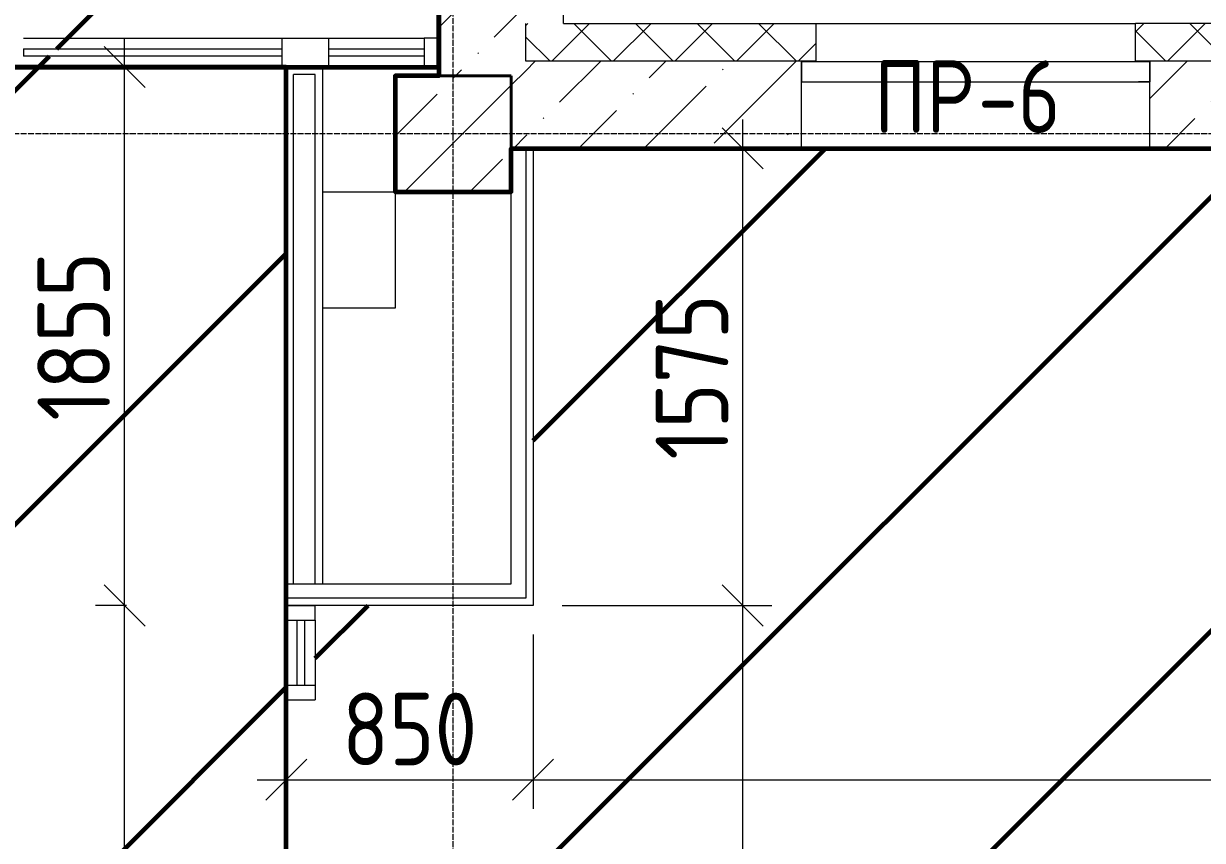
# Model space of a CAD drawing. Header units: millimetres. Extents: x -56773 to 323062, y -262288 to 76460.
# Drawn here: x -3396 to 665, y -41894 to -39080 of the extents above; entities that cross this region are included whole.
import ezdxf

# ---------------------------------------------------------------- set-up
doc = ezdxf.new("R2010")
doc.units = ezdxf.units.MM
doc.linetypes.add('ADSK_Линия сетки', pattern=[25, 20, -2.5, 0, -2.5])
for name, color, linetype, lineweight in [('1.1)Стяжка керамзит  2 этаж', 5, 'Continuous', 60), ('3.1 Штукатурка внешн стен', 5, 'Continuous', 60), ('_ Окна', 7, 'Continuous', 18), ('Витраж', 7, 'Continuous', 9), ('Марки', 7, 'Continuous', 20), ('Несущие колонны', 7, 'Continuous', 18), ('Окна', 7, 'Continuous', 9), ('Оси', 7, 'Continuous', 9), ('Панели витража', 7, 'Continuous', 9), ('Перекрытие', 7, 'Continuous', 18), ('Размеры', 7, 'Continuous', 9), ('Стены внутренние', 7, 'Continuous', 18), ('Стены наружные', 7, 'Continuous', 18), ('Стены несущие', 7, 'Continuous', 30), ('Стены отделка', 7, 'Continuous', 30), ('Стены штриховка', 7, 'Continuous', 9)]:
    doc.layers.add(name, color=color, linetype=linetype, lineweight=lineweight)
doc.styles.add('GOST Common_2', font='', dxfattribs={"width": 0.9, "height": 250})
doc.styles.add('GOST Common_3', font='', dxfattribs={"width": 0.9, "height": 200})
doc.styles.add('GOST Common_5', font='', dxfattribs={"width": 0.85, "height": 250})
doc.styles.get('GOST Common_2').set_extended_font_data('GOST Common')
doc.styles.get('GOST Common_3').set_extended_font_data('GOST Common')
doc.styles.get('GOST Common_5').set_extended_font_data('GOST Common')
doc.dimstyles.new('ADSK_Основной_2_0', dxfattribs={"dimscale": 304.8, "dimtxt": 201.142999, "dimasz": 0.463911, "dimexe": 0.328084, "dimexo": 0.328084, "dimgap": 0.164042, "dimtad": 1, "dimdec": 3, "dimrnd": 0.001, "dimdsep": 46, "dimtxsty": 'GOST Common_3', "dimblk1": 'OBLIQUE', "dimblk2": 'OBLIQUE', "dimsah": 1, "dimcen": 0.09, "dimdle": 0.328084, "dimazin": 2, "dimtfac": 1, "dimtdec": 4, "dimtix": 1, "dimtmove": 0, "dimatfit": 3, "dimfxl": 1, "dimtvp": 1, "dimtolj": 1, "dimtzin": 0, "dimlwd": 20, "dimlwe": 20, "dimarcsym": 2})
doc.dimstyles.new('ADSK_Основной_2_0_3', dxfattribs={"dimscale": 304.8, "dimtxt": 201.142999, "dimasz": 0.463911, "dimexe": 0.328084, "dimexo": 0.328084, "dimgap": 0.164042, "dimtad": 1, "dimdec": 3, "dimrnd": 0.001, "dimdsep": 46, "dimtxsty": 'GOST Common_2', "dimblk1": 'OBLIQUE', "dimblk2": 'OBLIQUE', "dimsah": 1, "dimcen": 0.09, "dimdle": 0.328084, "dimazin": 2, "dimtfac": 1, "dimtdec": 4, "dimtix": 1, "dimtmove": 0, "dimatfit": 3, "dimfxl": 1, "dimtvp": 1, "dimtolj": 1, "dimtzin": 0, "dimlwd": 20, "dimlwe": 20, "dimarcsym": 2})
pattern_1 = [(45, (1283.93, -48864.63), (84.1895, 308.696), [396.875, -79.375, 3.353, -76.022])]

# ---------------------------------------------------------------- blocks, each defined once
blk = doc.blocks.new('ADSK_КолоннаЖБ_Прямоугольная - 400x400 мм-1807143-Кладочный план 1-го этажа')
at = {"layer": 'Несущие колонны', "lineweight": 40}
for p, q in [((-200, 200), (200, 200)), ((-200, -200), (-200, 200)), ((200, 200), (200, -200)), ((200, -200), (-200, -200))]:
    blk.add_line(p, q, dxfattribs=at)
blk = doc.blocks.new('ОКНО L01 _СТ_RS - ОК-8_1200х2000h_противоударное-3556847-Кладочный план 1-го этажа')
at = {"layer": '_ Окна'}
for p, q in [((-638.1, 149), (561.9, 149)), ((-638.1, 149), (-638.1, 79)), ((-638.1, 149), (-633.1, 149)), ((561.9, 149), (556.9, 149)), ((561.9, 149), (561.9, 79)), ((-638.1, 79), (561.9, 79)), ((-638.1, 79), (-598.1, 79)), ((561.9, 79), (521.9, 79))]:
    blk.add_line(p, q, dxfattribs=at)
blk = doc.blocks.new('Системная панель - ADSK_стемалит_25-3522521-Кладочный план 1-го этажа')
at = {"layer": 'Панели витража', "lineweight": 18}
for p, q in [((-165, 12.5), (165, 12.5)), ((-165, -12.5), (-165, 12.5)), ((165, -12.5), (165, 12.5)), ((165, -12.5), (-165, -12.5))]:
    blk.add_line(p, q, dxfattribs=at)
blk = doc.blocks.new('Прямоугольный импост - 300х100 уширенный профиль-3525572-Кладочный план 1-го этажа')
at = {"layer": 'Витраж'}
for p, q in [((-3630, 9735), (-3300, 9735)), ((-3630, 9635), (-3300, 9635))]:
    blk.add_line(p, q, dxfattribs=at)
blk = doc.blocks.new('Системная панель - ADSK_Cтеклопакет_25 мм-3217350-Кладочный план 1-го этажа')
at = {"layer": 'Панели витража', "lineweight": 18}
for p, q in [((-112.5, 12.5), (112.5, 12.5)), ((-112.5, -12.5), (-112.5, 12.5)), ((112.5, -12.5), (112.5, 12.5)), ((112.5, -12.5), (-112.5, -12.5))]:
    blk.add_line(p, q, dxfattribs=at)
blk = doc.blocks.new('Прямоугольный импост - 50х100 мм-3217347-Кладочный план 1-го этажа')
at = {"layer": 'Витраж'}
for p, q in [((37450, -420), (37225, -420)), ((37450, -520), (37225, -520))]:
    blk.add_line(p, q, dxfattribs=at)
blk = doc.blocks.new('Прямоугольный импост - 50х100 мм-3213554-Кладочный план 1-го этажа')
at = {"layer": 'Витраж', "lineweight": 18}
for p, q in [((0, 50), (-50, 50)), ((-50, 50), (-50, -50)), ((0, 50), (0, -50)), ((-50, -50), (0, -50))]:
    blk.add_line(p, q, dxfattribs=at)
blk = doc.blocks.new('Прямоугольный импост - 50х100 мм-3213551-Кладочный план 1-го этажа')
at = {"layer": 'Витраж', "lineweight": 18}
for p, q in [((25, 50), (-25, 50)), ((-25, 50), (-25, -50)), ((25, 50), (25, -50)), ((-25, -50), (25, -50))]:
    blk.add_line(p, q, dxfattribs=at)
blk = doc.blocks.new('Системная панель - ADSK_Cтеклопакет_25 мм-3522523-Кладочный план 1-го этажа')
at = {"layer": 'Панели витража', "lineweight": 18}
for p, q in [((-445, 12.5), (445, 12.5)), ((-445, -12.5), (-445, 12.5)), ((445, -12.5), (445, 12.5)), ((445, -12.5), (-445, -12.5))]:
    blk.add_line(p, q, dxfattribs=at)
blk = doc.blocks.new('Прямоугольный импост - 300х100 уширенный профиль-3525573-Кладочный план 1-го этажа')
at = {"layer": 'Витраж'}
for p, q in [((-4680, 9735), (-3790, 9735)), ((-4680, 9635), (-3790, 9635))]:
    blk.add_line(p, q, dxfattribs=at)
blk = doc.blocks.new('Прямоугольный импост - 160х100 уширенный профиль-3525574-Кладочный план 1-го этажа')
at = {"layer": 'Витраж', "lineweight": 18}
for p, q in [((80, 50), (-80, 50)), ((-80, 50), (-80, -50)), ((80, 50), (80, -50)), ((-80, -50), (80, -50))]:
    blk.add_line(p, q, dxfattribs=at)
blk = doc.blocks.new('Прямоугольный импост - 50х100 мм-3521226-Кладочный план 1-го этажа')
at = {"layer": 'Витраж', "lineweight": 18}
for p, q in [((0, 50), (-50, 50)), ((-50, 50), (-50, -50)), ((0, 50), (0, -50)), ((-50, -50), (0, -50))]:
    blk.add_line(p, q, dxfattribs=at)
blk = doc.blocks.new('_Oblique')
at = {"color": 0, "linetype": 'ByBlock', "lineweight": -2}
blk.add_line((-0.5, -0.5), (0.5, 0.5), dxfattribs=at)
blk = doc.blocks.new('*D4178')
at = {"layer": 'Defpoints', "color": 0, "transparency": 16777216}
for p in [(-716.1, -38732.1), (-716.1, -38930), (-1666.1, -39079.7)]:
    blk.add_point(p, dxfattribs=at)
at = {"layer": 'Размеры', "color": 0, "lineweight": 20, "transparency": 16777216}
for p, q in [((-1666.1, -38979.7), (-1666.1, -38632.1)), ((-716.1, -38830), (-716.1, -38632.1)), ((-1766.1, -38732.1), (-616.1, -38732.1))]:
    blk.add_line(p, q, dxfattribs=at)
at = {"layer": 'Размеры', "color": 0, "lineweight": 20, "transparency": 16777216, "xscale": 141.4, "yscale": 141.4, "zscale": 141.4, "rotation": 180}
blk.add_blockref('_Oblique', (-1666.1, -38732.1), dxfattribs=at)
at = {"layer": 'Размеры', "color": 0, "lineweight": 20, "transparency": 16777216, "xscale": 141.4, "yscale": 141.4, "zscale": 141.4}
blk.add_blockref('_Oblique', (-716.1, -38732.1), dxfattribs=at)
at = {"layer": 'Размеры', "color": 0, "lineweight": 9, "transparency": 16777216, "insert": (-1191.1, -38582.1), "char_height": 200, "width": 454.106, "attachment_point": 5, "style": 'GOST Common_3'}
blk.add_mtext('\\A1;950', dxfattribs=at)
blk = doc.blocks.new('*D3784')
at = {"layer": 'Defpoints', "color": 0, "transparency": 16777216}
for p in [(-1641.1, -41084.7), (-918.7, -41084.7), (-1018.7, -45184.7)]:
    blk.add_point(p, dxfattribs=at)
at = {"layer": 'Размеры', "color": 0, "lineweight": 20, "transparency": 16777216}
for p, q in [((-918.7, -45284.7), (-918.7, -40984.7)), ((-1541.1, -41084.7), (-818.7, -41084.7)), ((-918.7, -45184.7), (-818.7, -45184.7))]:
    blk.add_line(p, q, dxfattribs=at)
at = {"layer": 'Размеры', "color": 0, "lineweight": 20, "transparency": 16777216, "xscale": 141.4, "yscale": 141.4, "zscale": 141.4}
for p, rotation in [((-918.7, -41084.7), 90), ((-918.7, -45184.7), 270)]:
    blk.add_blockref('_Oblique', p, dxfattribs=dict(at, rotation=rotation))
at = {"layer": 'Размеры', "color": 0, "lineweight": 9, "transparency": 16777216, "insert": (-1093.7, -43134.7), "char_height": 250, "width": 580.928, "attachment_point": 5, "rotation": 90, "style": 'GOST Common_2'}
blk.add_mtext('\\A1;4100', dxfattribs=at)
blk = doc.blocks.new('*D3785')
at = {"layer": 'Defpoints', "color": 0, "transparency": 16777216}
for p in [(-1018.7, -39509.7), (-918.7, -39509.7), (-1641.1, -41084.7)]:
    blk.add_point(p, dxfattribs=at)
at = {"layer": 'Размеры', "color": 0, "lineweight": 20, "transparency": 16777216}
for p, q in [((-918.7, -41184.7), (-918.7, -39409.7)), ((-918.7, -39509.7), (-818.7, -39509.7)), ((-1541.1, -41084.7), (-818.7, -41084.7))]:
    blk.add_line(p, q, dxfattribs=at)
at = {"layer": 'Размеры', "color": 0, "lineweight": 20, "transparency": 16777216, "xscale": 141.4, "yscale": 141.4, "zscale": 141.4}
for p, rotation in [((-918.7, -39509.7), 90), ((-918.7, -41084.7), 270)]:
    blk.add_blockref('_Oblique', p, dxfattribs=dict(at, rotation=rotation))
at = {"layer": 'Размеры', "color": 0, "lineweight": 9, "transparency": 16777216, "insert": (-1093.7, -40297.2), "char_height": 250, "width": 560.473, "attachment_point": 5, "rotation": 90, "style": 'GOST Common_2'}
blk.add_mtext('\\A1;1575', dxfattribs=at)
blk = doc.blocks.new('*D3786')
at = {"layer": 'Defpoints', "color": 0, "transparency": 16777216}
for p in [(-2491.1, -41009.7), (-1641.1, -41084.7), (-1641.1, -41685.2)]:
    blk.add_point(p, dxfattribs=at)
at = {"layer": 'Размеры', "color": 0, "lineweight": 20, "transparency": 16777216}
for p, q in [((-2491.1, -41109.7), (-2491.1, -41785.2)), ((-1641.1, -41184.7), (-1641.1, -41785.2)), ((-2591.1, -41685.2), (-1541.1, -41685.2))]:
    blk.add_line(p, q, dxfattribs=at)
at = {"layer": 'Размеры', "color": 0, "lineweight": 20, "transparency": 16777216, "xscale": 141.4, "yscale": 141.4, "zscale": 141.4, "rotation": 180}
blk.add_blockref('_Oblique', (-2491.1, -41685.2), dxfattribs=at)
at = {"layer": 'Размеры', "color": 0, "lineweight": 20, "transparency": 16777216, "xscale": 141.4, "yscale": 141.4, "zscale": 141.4}
blk.add_blockref('_Oblique', (-1641.1, -41685.2), dxfattribs=at)
at = {"layer": 'Размеры', "color": 0, "lineweight": 9, "transparency": 16777216, "insert": (-2066.1, -41510.2), "char_height": 250, "width": 454.106, "attachment_point": 5, "style": 'GOST Common_2'}
blk.add_mtext('\\A1;850', dxfattribs=at)
blk = doc.blocks.new('*D3787')
at = {"layer": 'Defpoints', "color": 0, "transparency": 16777216}
for p in [(-1641.1, -41084.7), (3658.9, -41585.2), (3658.9, -41685.2)]:
    blk.add_point(p, dxfattribs=at)
at = {"layer": 'Размеры', "color": 0, "lineweight": 20, "transparency": 16777216}
for p, q in [((-1641.1, -41184.7), (-1641.1, -41785.2)), ((-1741.1, -41685.2), (3758.9, -41685.2)), ((3658.9, -41685.2), (3658.9, -41785.2))]:
    blk.add_line(p, q, dxfattribs=at)
at = {"layer": 'Размеры', "color": 0, "lineweight": 20, "transparency": 16777216, "xscale": 141.4, "yscale": 141.4, "zscale": 141.4, "rotation": 180}
blk.add_blockref('_Oblique', (-1641.1, -41685.2), dxfattribs=at)
at = {"layer": 'Размеры', "color": 0, "lineweight": 20, "transparency": 16777216, "xscale": 141.4, "yscale": 141.4, "zscale": 141.4}
blk.add_blockref('_Oblique', (3658.9, -41685.2), dxfattribs=at)
at = {"layer": 'Размеры', "color": 0, "lineweight": 9, "transparency": 16777216, "insert": (1008.9, -41510.2), "char_height": 250, "width": 605.475, "attachment_point": 5, "style": 'GOST Common_2'}
blk.add_mtext('\\A1;5300', dxfattribs=at)
blk = doc.blocks.new('*D3790')
at = {"layer": 'Defpoints', "color": 0, "transparency": 16777216}
for p in [(-3048.3, -41084.7), (-2941.1, -41084.7), (-2491.1, -45184.7)]:
    blk.add_point(p, dxfattribs=at)
at = {"layer": 'Размеры', "color": 0, "lineweight": 20, "transparency": 16777216}
for p, q in [((-3048.3, -45284.7), (-3048.3, -40984.7)), ((-3041.1, -41084.7), (-3148.3, -41084.7)), ((-2591.1, -45184.7), (-3148.3, -45184.7))]:
    blk.add_line(p, q, dxfattribs=at)
at = {"layer": 'Размеры', "color": 0, "lineweight": 20, "transparency": 16777216, "xscale": 141.4, "yscale": 141.4, "zscale": 141.4}
for p, rotation in [((-3048.3, -41084.7), 90), ((-3048.3, -45184.7), 270)]:
    blk.add_blockref('_Oblique', p, dxfattribs=dict(at, rotation=rotation))
at = {"layer": 'Размеры', "color": 0, "lineweight": 9, "transparency": 16777216, "insert": (-3223.3, -43134.7), "char_height": 250, "width": 580.928, "attachment_point": 5, "rotation": 90, "style": 'GOST Common_2'}
blk.add_mtext('\\A1;4100', dxfattribs=at)
blk = doc.blocks.new('*D3791')
at = {"layer": 'Defpoints', "color": 0, "transparency": 16777216}
for p in [(-3148.3, -39229.7), (-3048.3, -39229.7), (-2941.1, -41084.7)]:
    blk.add_point(p, dxfattribs=at)
at = {"layer": 'Размеры', "color": 0, "lineweight": 20, "transparency": 16777216}
for p, q in [((-3048.3, -41184.7), (-3048.3, -39129.7)), ((-3048.3, -39229.7), (-2948.3, -39229.7)), ((-3041.1, -41084.7), (-3148.3, -41084.7))]:
    blk.add_line(p, q, dxfattribs=at)
at = {"layer": 'Размеры', "color": 0, "lineweight": 20, "transparency": 16777216, "xscale": 141.4, "yscale": 141.4, "zscale": 141.4}
for p, rotation in [((-3048.3, -39229.7), 90), ((-3048.3, -41084.7), 270)]:
    blk.add_blockref('_Oblique', p, dxfattribs=dict(at, rotation=rotation))
at = {"layer": 'Размеры', "color": 0, "lineweight": 9, "transparency": 16777216, "insert": (-3223.3, -40157.2), "char_height": 250, "width": 560.473, "attachment_point": 5, "rotation": 90, "style": 'GOST Common_2'}
blk.add_mtext('\\A1;1855', dxfattribs=at)

msp = doc.modelspace()

# ---------------------------------------------------------------- hatches: boundary and pattern name
at = {"layer": '1.1)Стяжка керамзит  2 этаж', "transparency": 33554687}
h = msp.add_hatch(dxfattribs=at)
h.set_pattern_fill('ANSI31', color=5, scale=333)
h.paths.add_polyline_path([(3658.9343, -39509.6624), (3283.9343, -39509.6624), (1683.9343, -39509.6624), (483.9343, -39509.6624), (-716.0657, -39509.6624), (-1641.0657, -39509.6624), (-1641.0657, -41084.6624), (-2391.0657, -41084.6624), (-2391.0657, -41134.6624), (-2391.0657, -41359.6624), (-2391.0657, -41409.6624), (-2491.0657, -41409.6624), (-2491.0657, -42609.6624), (-2391.0657, -42609.6624), (-2391.0657, -42659.6624), (-2391.0657, -45134.6624), (-2391.0657, -45184.6624), (-2366.0657, -45184.6624), (3658.9343, -45184.6624)])
h.paths.add_polyline_path([(-5466.0657, -50134.6624), (-11741.0657, -50134.6624), (-11741.0657, -55809.6624), (-8116.0657, -55809.6624), (-8116.0657, -55659.6624), (-7716.0657, -55659.6624), (-7716.0657, -55809.6624), (-5466.0657, -55809.6624)])
h.paths.add_polyline_path([(-11741.0657, -53484.6624), (-11866.0657, -53484.6624), (-11866.0657, -53359.6624), (-12591.0657, -53359.6624), (-12591.0657, -52809.6624), (-18266.0657, -52809.6624), (-18266.0657, -55659.6624), (-18116.0657, -55659.6624), (-18116.0657, -55809.6624), (-17516.0657, -55809.6624), (-15916.0657, -55809.6624), (-14716.0657, -55809.6624), (-13116.0657, -55809.6624), (-12591.0657, -55809.6624), (-12591.0657, -54809.6624), (-11866.0657, -54809.6624), (-11866.0657, -54684.6624), (-11741.0657, -54684.6624)])
h.paths.add_polyline_path([(-11741.0657, -50959.6624), (-11866.0657, -50959.6624), (-11866.0657, -50834.6624), (-12591.0657, -50834.6624), (-12591.0657, -49684.6624), (-18116.0657, -49684.6624), (-18116.0657, -50059.6624), (-18266.0657, -50059.6624), (-18266.0657, -50659.6624), (-18266.0657, -52259.6624), (-18266.0657, -52684.6624), (-12591.0657, -52684.6624), (-12591.0657, -52284.6624), (-11866.0657, -52284.6624), (-11866.0657, -52159.6624), (-11741.0657, -52159.6624)])
h.paths.add_polyline_path([(-12591.0657, -48084.6624), (-11866.0657, -48084.6624), (-11866.0657, -47959.6624), (-11741.0657, -47959.6624), (-11741.0657, -46759.6624), (-11866.0657, -46759.6624), (-11866.0657, -46634.6624), (-12591.0657, -46634.6624), (-12591.0657, -45359.6624), (-18116.0657, -45359.6624), (-18116.0657, -45659.6624), (-18266.0657, -45659.6624), (-18266.0657, -46859.6624), (-18266.0657, -48459.6624), (-18266.0657, -49559.6624), (-12591.0657, -49559.6624)])
h.paths.add_polyline_path([(-8241.0657, -49284.6624), (-11741.0657, -49284.6624), (-11741.0657, -50134.6624), (-8241.0657, -50134.6624)])
h.paths.add_polyline_path([(-2491.0657, -39229.6624), (-2506.0657, -39229.6624), (-3396.0657, -39229.6624), (-3446.0657, -39229.6624), (-4366.0657, -39229.6624), (-4416.0657, -39229.6624), (-4466.0657, -39229.6624), (-7641.0657, -39229.6624), (-7641.0657, -40134.6624), (-8191.0657, -40134.6624), (-8191.0657, -39229.6624), (-11616.0657, -39229.6624), (-11616.0657, -42834.6624), (-11741.0657, -42834.6624), (-11741.0657, -49284.6624), (-8241.0657, -49284.6624), (-2491.0657, -49284.6624)])
h.paths.add_polyline_path([(-8191.0657, -45984.6624), (-8191.0657, -44784.6624), (-7391.0657, -44784.6624), (-7391.0657, -45984.6624)], flags=16)
h.paths.add_polyline_path([(-8166.0657, -45959.6624), (-8166.0657, -44809.6624), (-7416.0657, -44809.6624), (-7416.0657, -45959.6624)], flags=0)
h.paths.add_polyline_path([(-8116.0657, -45909.6624), (-8116.0657, -44859.6624), (-7466.0657, -44859.6624), (-7466.0657, -45909.6624)], flags=0)
h.paths.add_polyline_path([(-8116.0657, -45659.6624), (-8116.0657, -45259.6624), (-7716.0657, -45259.6624), (-7716.0657, -45659.6624)], flags=0)
h.paths.add_polyline_path([(-11741.0657, -42834.6624), (-11866.0657, -42834.6624), (-11866.0657, -42709.6624), (-11741.0657, -42709.6624), (-11741.0657, -40234.6624), (-13941.0657, -40234.6624), (-13941.0657, -42709.6624), (-13066.0657, -42709.6624), (-13066.0657, -42834.6624), (-14271.0657, -42834.6624), (-14271.0657, -42709.6624), (-14241.0657, -42709.6624), (-14241.0657, -40509.6624), (-14391.0657, -40509.6624), (-14391.0657, -40384.6624), (-14241.0657, -40384.6624), (-14241.0657, -38334.6624), (-15516.0657, -38334.6624), (-15516.0657, -40384.6624), (-15291.0657, -40384.6624), (-15291.0657, -40509.6624), (-15516.0657, -40509.6624), (-15516.0657, -41509.6624), (-15691.0657, -41509.6624), (-15691.0657, -42709.6624), (-15171.0657, -42709.6624), (-15171.0657, -42834.6624), (-17141.0657, -42834.6624), (-17141.0657, -42709.6624), (-15816.0657, -42709.6624), (-15816.0657, -39784.6624), (-16016.0657, -39784.6624), (-16016.0657, -39734.6624), (-15816.0657, -39734.6624), (-15816.0657, -38134.6624), (-16916.0657, -38134.6624), (-16916.0657, -39734.6624), (-16756.0657, -39734.6624), (-16756.0657, -39784.6624), (-17166.0657, -39784.6624), (-17166.0657, -39734.6624), (-16966.0657, -39734.6624), (-16966.0657, -38134.6624), (-18041.0657, -38134.6624), (-18041.0657, -39734.6624), (-17906.0657, -39734.6624), (-17906.0657, -39784.6624), (-18266.0657, -39784.6624), (-18266.0657, -40259.6624), (-18266.0657, -41859.6624), (-18266.0657, -42709.6624), (-18041.0657, -42709.6624), (-18041.0657, -42834.6624), (-18266.0657, -42834.6624), (-18266.0657, -43059.6624), (-18266.0657, -44659.6624), (-18266.0657, -45234.6624), (-11741.0657, -45234.6624)])
h.paths.add_polyline_path([(-11616.0657, -38084.6624), (-11741.0657, -38084.6624), (-11741.0657, -37859.6624), (-14116.0657, -37859.6624), (-14116.0657, -39834.6624), (-12541.0657, -39834.6624), (-12541.0657, -39234.6624), (-11741.0657, -39234.6624), (-11741.0657, -39229.6624), (-11741.0657, -38984.6624), (-11616.0657, -38984.6624)])
h.paths.add_polyline_path([(-1966.0657, -34259.6624), (-2116.0657, -34259.6624), (-2116.0657, -33859.6624), (-1966.0657, -33859.6624), (-1966.0657, -30509.6624), (-2366.0657, -30509.6624), (-2366.0657, -30384.6624), (-2116.0657, -30384.6624), (-2116.0657, -30059.6624), (-1966.0657, -30059.6624), (-1966.0657, -26369.6624), (-4216.0657, -26369.6624), (-4216.0657, -25109.6624), (-7141.0657, -25109.6624), (-7141.0657, -25334.6624), (-7641.0657, -25334.6624), (-7641.0657, -30384.6624), (-3541.0657, -30384.6624), (-3541.0657, -30059.6624), (-3416.0657, -30059.6624), (-3416.0657, -30384.6624), (-3266.0657, -30384.6624), (-3266.0657, -30509.6624), (-3541.0657, -30509.6624), (-7641.0657, -30509.6624), (-7641.0657, -30934.6624), (-8491.0657, -30934.6624), (-8491.0657, -30909.6624), (-8491.0657, -25109.6624), (-11616.0657, -25109.6624), (-11616.0657, -37734.6624), (-9815.0657, -37734.6624), (-9815.0657, -37859.6624), (-11616.0657, -37859.6624), (-11616.0657, -39229.6624), (-8191.0657, -39229.6624), (-8191.0657, -38784.6624), (-7641.0657, -38784.6624), (-7641.0657, -39229.6624), (-4466.0657, -39229.6624), (-4416.0657, -39229.6624), (-4366.0657, -39229.6624), (-3446.0657, -39229.6624), (-3396.0657, -39229.6624), (-2506.0657, -39229.6624), (-2491.0657, -39229.6624), (-1966.0657, -39229.6624)])
h.paths.add_polyline_path([(-8391.0657, -35434.6624), (-8391.0657, -33384.6624), (-7641.0657, -33384.6624), (-7641.0657, -35434.6624)], flags=16)
h.paths.add_polyline_path([(-8366.0657, -35409.6624), (-8366.0657, -33409.6624), (-7666.0657, -33409.6624), (-7666.0657, -35409.6624)], flags=0)
h.paths.add_polyline_path([(-8316.0657, -35359.6624), (-8316.0657, -33459.6624), (-7716.0657, -33459.6624), (-7716.0657, -35359.6624)], flags=0)
h.paths.add_polyline_path([(-8116.0657, -34259.6624), (-8116.0657, -33859.6624), (-7716.0657, -33859.6624), (-7716.0657, -34259.6624)], flags=0)
h.paths.add_polyline_path([(-4526.6157, -36609.6624), (-4526.6157, -35959.6624), (-4512.6157, -35959.6624), (-4512.6157, -36609.6624)], flags=16)
h.paths.add_polyline_path([(-4466.0657, -36334.6624), (-4466.0657, -36284.6624), (-4366.0657, -36284.6624), (-4366.0657, -36334.6624), (-4366.0657, -37054.6624), (-4366.0657, -37104.6624), (-4466.0657, -37104.6624), (-4466.0657, -37054.6624)], flags=16)
h.paths.add_polyline_path([(-4428.5657, -37054.6624), (-4428.5657, -36334.6624), (-4403.5657, -36334.6624), (-4403.5657, -37054.6624)], flags=0)
h.paths.add_polyline_path([(-4526.6157, -35359.6624), (-4526.6157, -34709.6624), (-4512.6157, -34709.6624), (-4512.6157, -35359.6624)], flags=16)
h.paths.add_polyline_path([(-4466.0657, -38554.6624), (-4366.0657, -38554.6624), (-4366.0657, -38604.6624), (-4366.0657, -39129.6624), (-4416.0657, -39129.6624), (-4466.0657, -39129.6624), (-4466.0657, -38604.6624)], flags=16)
h.paths.add_polyline_path([(-4403.5657, -38604.6624), (-4403.5657, -39129.6624), (-4428.5657, -39129.6624), (-4428.5657, -38604.6624)], flags=0)
h.paths.add_polyline_path([(-4466.0657, -35034.6624), (-4466.0657, -34984.6624), (-4466.0657, -34134.6624), (-4466.0657, -34084.6624), (-4466.0657, -33134.6624), (-4466.0657, -33084.6624), (-4466.0657, -32159.6624), (-4466.0657, -32059.6624), (-4366.0657, -32059.6624), (-3216.0657, -32059.6624), (-3166.0657, -32059.6624), (-2016.0657, -32059.6624), (-1966.0657, -32059.6624), (-1966.0657, -32159.6624), (-2016.0657, -32159.6624), (-3166.0657, -32159.6624), (-3216.0657, -32159.6624), (-4366.0657, -32159.6624), (-4366.0657, -33084.6624), (-4366.0657, -33134.6624), (-4366.0657, -34084.6624), (-4366.0657, -34134.6624), (-4366.0657, -34984.6624), (-4366.0657, -35034.6624)], flags=16)
h.paths.add_polyline_path([(-4428.5657, -34984.6624), (-4428.5657, -34134.6624), (-4403.5657, -34134.6624), (-4403.5657, -34984.6624)], flags=0)
h.paths.add_polyline_path([(-4366.0657, -39167.1624), (-3446.0657, -39167.1624), (-3446.0657, -39192.1624), (-4366.0657, -39192.1624)], flags=16)
h.paths.add_polyline_path([(-4428.5657, -34084.6624), (-4428.5657, -33134.6624), (-4403.5657, -33134.6624), (-4403.5657, -34084.6624)], flags=0)
h.paths.add_polyline_path([(-4428.5657, -33084.6624), (-4428.5657, -32159.6624), (-4416.0657, -32059.6624), (-4366.0657, -32059.6624), (-4366.0657, -32097.1624), (-3216.0657, -32097.1624), (-3216.0657, -32122.1624), (-4366.0657, -32122.1624), (-4366.0657, -32159.6624), (-4403.5657, -32159.6624), (-4403.5657, -33084.6624)], flags=0)
h.paths.add_polyline_path([(-3396.0657, -39167.1624), (-2506.0657, -39167.1624), (-2506.0657, -39192.1624), (-3396.0657, -39192.1624)], flags=16)
h.paths.add_polyline_path([(-2346.0657, -39167.1624), (-2016.0657, -39167.1624), (-2016.0657, -39192.1624), (-2346.0657, -39192.1624)], flags=16)
h.paths.add_polyline_path([(-3166.0657, -32097.1624), (-2016.0657, -32097.1624), (-2016.0657, -32122.1624), (-3166.0657, -32122.1624)], flags=0)
h.paths.add_polyline_path([(-11616.0657, -30934.6624), (-12591.0657, -30934.6624), (-12591.0657, -30284.6624), (-15416.0657, -30284.6624), (-15416.0657, -30909.6624), (-15416.0657, -31909.6624), (-15416.0657, -32709.6624), (-15416.0657, -33709.7905), (-15416.0657, -34059.6624), (-13466.0657, -34059.6624), (-13466.0657, -34259.6624), (-11916.0657, -34259.6624), (-11916.0657, -34059.6624), (-11616.0657, -34059.6624)])
h.paths.add_polyline_path([(-11616.0657, -25109.6624), (-12116.0657, -25109.6624), (-12116.0657, -25259.6624), (-12516.0657, -25259.6624), (-12516.0657, -25109.6624), (-13116.0657, -25109.6624), (-14716.0657, -25109.6624), (-14791.0657, -25109.6624), (-14791.0657, -27634.6624), (-14916.0657, -27634.6624), (-14916.0657, -25109.6624), (-15916.0657, -25109.6624), (-17516.0657, -25109.6624), (-18116.0657, -25109.6624), (-18116.0657, -25259.6624), (-18266.0657, -25259.6624), (-18266.0657, -30159.6624), (-18266.0657, -30259.6624), (-15616.0657, -30259.6624), (-15416.0657, -30259.6624), (-15416.0657, -30159.6624), (-15516.0657, -30159.6624), (-15516.0657, -29734.6624), (-14891.0657, -29734.6624), (-14891.0657, -29684.6624), (-15566.0657, -29684.6624), (-15566.0657, -30159.6624), (-15591.0657, -30159.6624), (-15591.0657, -29659.6624), (-14916.0657, -29659.6624), (-14916.0657, -28834.6624), (-14791.0657, -28834.6624), (-14791.0657, -29934.6624), (-11616.0657, -29934.6624)])
at = {"layer": 'Несущие колонны', "lineweight": 9}
h = msp.add_hatch(dxfattribs=at)
h.set_pattern_fill('FP_3', color=256, style=0, pattern_type=2)
h.set_pattern_definition([(45, (1283.93, -48864.63), (-224.506, 224.506), []), (45, (1508.44, -48864.63), (-224.506, 224.506), [396.875, -79.375, 3.353, -76.022])])
h.paths.add_polyline_path([(-2116.0657, -39659.6624), (-1716.0657, -39659.6624), (-1716.0657, -39259.6624), (-2116.0657, -39259.6624)])
at = {"layer": 'Стены внутренние', "lineweight": 9}
h = msp.add_hatch(dxfattribs=at)
h.set_pattern_fill('FP_1', color=256, style=0, pattern_type=2)
h.set_pattern_definition(pattern_1)
h.paths.add_polyline_path([(-1666.0657, -39509.6624), (-1666.0657, -38879.6624), (-1966.0657, -38879.6624), (-1966.0657, -39259.6624), (-1716.0657, -39259.6624), (-1716.0657, -39509.6624)])
h.paths.add_polyline_path([(-1966.0657, -33859.6624), (-1666.0657, -33859.6624), (-1666.0657, -33559.6624), (-1966.0657, -33559.6624)])
h.paths.add_polyline_path([(-1666.0657, -32409.6624), (-1666.0657, -30459.6624), (-1966.0657, -30459.6624), (-1966.0657, -32409.6624)])
h.paths.add_polyline_path([(-1966.0657, -30059.6624), (-1666.0657, -30059.6624), (-1666.0657, -25259.6624), (-1966.0657, -25259.6624), (-1966.0657, -28091.7649)])
h = msp.add_hatch(dxfattribs=at)
h.set_pattern_fill('FP_1', color=256, style=0, pattern_type=2)
h.set_pattern_definition(pattern_1)
h.paths.add_polyline_path([(6483.9343, -39509.6624), (7783.9343, -39509.6624), (7783.9343, -39209.6624), (6483.9343, -39210.6624)])
h.paths.add_polyline_path([(9233.9343, -39509.6624), (9883.9343, -39509.6624), (9883.9343, -39209.6624), (9233.9343, -39209.6624)])
h.paths.add_polyline_path([(1683.9343, -39509.6624), (1683.9343, -39210.6624), (483.9343, -39210.6624), (483.9343, -39509.6624)])
h.paths.add_polyline_path([(-716.0657, -39509.6624), (-716.0657, -39210.6624), (-1666.0657, -39209.6624), (-1666.0657, -39509.6624), (-1250.418, -39509.6624)])
h.paths.add_polyline_path([(4883.9343, -39509.6624), (4883.9343, -39210.6624), (4283.9343, -39209.6624), (4283.9343, -39509.6624)])
h.paths.add_polyline_path([(3783.9343, -39509.6624), (3883.9343, -39509.6624), (3883.9343, -39209.6624), (3283.9343, -39210.6624), (3283.9343, -39509.6624), (3758.9343, -39509.6624)])
at = {"layer": 'Стены наружные', "lineweight": 9}
h = msp.add_hatch(dxfattribs=at)
h.set_pattern_fill('FP_4', color=256, style=0, pattern_type=2)
h.set_pattern_definition([(45, (1283.93, -48864.63), (-106.066, 106.066), []), (135, (1283.93, -48864.63), (-106.066, -106.066), [])])
h.paths.add_polyline_path([(9883.9343, -39209.6624), (9883.9343, -39079.6624), (9233.9343, -39079.6624), (9233.9343, -39209.6624)])
h.paths.add_polyline_path([(7783.9343, -39209.6624), (7783.9343, -39079.6624), (6433.9343, -39079.6624), (6433.9343, -39209.6624)])
h.paths.add_polyline_path([(-666.0657, -39209.6624), (-666.0657, -39079.6624), (-1666.0657, -39079.6624), (-1666.0657, -39209.6624), (-1250.418, -39209.6624)])
h.paths.add_polyline_path([(3883.9343, -39209.6624), (4933.9343, -39209.6624), (4933.9343, -39079.6624), (3233.9343, -39079.6624), (3233.9343, -39209.6624)])
h.paths.add_polyline_path([(1733.9343, -39209.6624), (1733.9343, -39079.6624), (433.9343, -39079.6624), (433.9343, -39209.6624)])

# ---------------------------------------------------------------- linework, layer by layer
at = {"layer": '1.1)Стяжка керамзит  2 этаж'}
for points in [[(-11616.0657, -39229.6624), (-1966.0657, -39229.6624), (-1966.0657, -25109.6624), (-11616.0657, -25109.6624)], [(-11741.0657, -49284.6624), (-2491.0657, -49284.6624), (-2491.0657, -39229.6624), (-11741.0657, -39229.6624)]]:
    msp.add_lwpolyline(points, close=True, dxfattribs=at)
at = {"layer": '3.1 Штукатурка внешн стен'}
msp.add_lwpolyline([(-1766.0657, -38879.6624), (-1966.0657, -38879.6624), (-1966.0657, -39259.6624), (-2116.0657, -39259.6624), (-2116.0657, -39659.6624), (-1716.0657, -39659.6624), (-1716.0657, -39509.6624), (3883.9343, -39509.6624), (3883.9343, -39659.6624), (4283.9343, -39659.6624), (4283.9343, -39509.6624), (9883.9343, -39509.6624), (9883.9343, -39659.6624), (10083.9343, -39659.6624), (10083.9343, -45259.6624), (9883.9343, -45259.6624), (9883.9343, -45659.6624), (10083.9343, -45659.6624), (10083.9343, -46259.6624), (11933.9343, -46259.6624)], dxfattribs=at)
at = {"layer": 'Несущие колонны', "lineweight": 9}
for p, q in [((-1966.0657, -39259.6624), (-2116.0657, -39259.6624)), ((-2116.0657, -39659.6624), (-2116.0657, -39259.6624)), ((-1716.0657, -39259.6624), (-1966.0657, -39259.6624)), ((-1716.0657, -39259.6624), (-1716.0657, -39509.6624)), ((-1716.0657, -39509.6624), (-1716.0657, -39659.6624)), ((-1716.0657, -39659.6624), (-2116.0657, -39659.6624))]:
    msp.add_line(p, q, dxfattribs=at)
at = {"layer": 'Оси', "linetype": 'ADSK_Линия сетки', "lineweight": 5}
for p, q in [((-1916.0657, -59838.5137), (-1916.0657, -24363.7173)), ((63681.4538, -39459.6624), (-23956.1623, -39459.6624))]:
    msp.add_line(p, q, dxfattribs=at)
at = {"layer": 'Перекрытие'}
for p, q in [((-2366.0657, -39659.6624), (-2116.0657, -39659.6624)), ((-2116.0657, -39659.6624), (-2116.0657, -40059.6624)), ((-2116.0657, -40059.6624), (-2366.0657, -40059.6624))]:
    msp.add_line(p, q, dxfattribs=at)
at = {"layer": 'Стены внутренние', "lineweight": 5}
msp.add_line((483.9343, -39509.6624), (-716.0657, -39509.6624), dxfattribs=at)
at = {"layer": 'Стены наружные', "lineweight": 9}
msp.add_line((-666.0657, -39079.6624), (433.9343, -39079.6624), dxfattribs=at)
at = {"layer": 'Стены несущие', "lineweight": 9}
for p, q in [((-1966.0657, -38879.6624), (-1966.0657, -39259.6624)), ((-1666.0657, -39209.6624), (-1666.0657, -39079.6624)), ((-716.0657, -39210.6624), (-666.0657, -39210.6624)), ((-716.0657, -39509.6624), (-716.0657, -39210.6624)), ((-666.0657, -39209.6624), (-666.0657, -39210.6624)), ((433.9343, -39209.6624), (433.9343, -39210.6624)), ((433.9343, -39210.6624), (483.9343, -39210.6624)), ((483.9343, -39509.6624), (483.9343, -39210.6624)), ((-2491.0657, -41059.6624), (-2491.0657, -39229.6624)), ((-2491.0657, -39229.6624), (-2366.0657, -39229.6624)), ((-2366.0657, -39229.6624), (-2366.0657, -41009.6624)), ((-1716.0657, -41009.6624), (-1716.0657, -39509.6624)), ((-1641.0657, -39509.6624), (-716.0657, -39509.6624)), ((1683.9343, -39509.6624), (483.9343, -39509.6624)), ((-2366.0657, -41009.6624), (-1716.0657, -41009.6624))]:
    msp.add_line(p, q, dxfattribs=at)
at = {"layer": 'Стены отделка', "lineweight": 18}
for p, q in [((-1536.0657, -39079.6624), (-1536.0657, -38879.6624)), ((-1536.0657, -39079.6624), (-666.0657, -39079.6624)), ((-666.0657, -39209.6624), (-666.0657, -39079.6624)), ((1733.9343, -39079.6624), (433.9343, -39079.6624)), ((433.9343, -39209.6624), (433.9343, -39079.6624)), ((-1641.0657, -39509.6624), (-1641.0657, -41084.6624)), ((-2491.0657, -41084.6624), (-2491.0657, -41059.6624)), ((-1641.0657, -41084.6624), (-2491.0657, -41084.6624))]:
    msp.add_line(p, q, dxfattribs=at)
at = {"layer": 'Стены штриховка', "lineweight": 9}
for p, q in [((-666.0657, -39209.6624), (-1666.0657, -39209.6624)), ((1733.9343, -39209.6624), (433.9343, -39209.6624)), ((-2466.0657, -41009.6624), (-2466.0657, -39254.6624)), ((-2391.0657, -39254.6624), (-2466.0657, -39254.6624)), ((-2391.0657, -41009.6624), (-2391.0657, -39254.6624)), ((-1966.0657, -39259.6624), (-1716.0657, -39259.6624)), ((-1716.0657, -39259.6624), (-1716.0657, -39509.6624)), ((-1641.0657, -39509.6624), (-1716.0657, -39509.6624)), ((-1666.0657, -39509.6624), (-1666.0657, -41059.6624)), ((-2491.0657, -41009.6624), (-2366.0657, -41009.6624)), ((-1666.0657, -41059.6624), (-2491.0657, -41059.6624))]:
    msp.add_line(p, q, dxfattribs=at)

# ---------------------------------------------------------------- block references
at = {"layer": 'Витраж'}
for name, p in [('Прямоугольный импост - 300х100 уширенный профиль-3525573-Кладочный план 1-го этажа', (1283.9343, -48864.6314)), ('Прямоугольный импост - 300х100 уширенный профиль-3525572-Кладочный план 1-го этажа', (1283.9343, -48864.6314)), ('Прямоугольный импост - 50х100 мм-3521226-Кладочный план 1-го этажа', (-1966.0657, -39179.6624))]:
    msp.add_blockref(name, p, dxfattribs=at)
at = {"layer": 'Витраж', "lineweight": 18, "extrusion": (0, 0, -1)}
msp.add_blockref('Прямоугольный импост - 160х100 уширенный профиль-3525574-Кладочный план 1-го этажа', (2426.0657, -39179.6624), dxfattribs=at)
at = {"layer": 'Витраж'}
for name, p, rotation in [('Прямоугольный импост - 50х100 мм-3213554-Кладочный план 1-го этажа', (-2441.0657, -41084.6624), 89.99999999999991), ('Прямоугольный импост - 50х100 мм-3217347-Кладочный план 1-го этажа', (-1971.0347, -3909.6624), 270.0000000000001)]:
    msp.add_blockref(name, p, dxfattribs=dict(at, rotation=rotation))
at = {"layer": 'Витраж', "lineweight": 18, "extrusion": (0, 0, -1), "rotation": 270.0000000000001}
msp.add_blockref('Прямоугольный импост - 50х100 мм-3213551-Кладочный план 1-го этажа', (2441.0657, -41384.6624), dxfattribs=at)
at = {"layer": 'Несущие колонны', "lineweight": 40, "rotation": 89.9999999999999}
msp.add_blockref('ADSK_КолоннаЖБ_Прямоугольная - 400x400 мм-1807143-Кладочный план 1-го этажа', (-1916.0657, -39459.6624), dxfattribs=at)
at = {"layer": 'Окна'}
msp.add_blockref('ОКНО L01 _СТ_RS - ОК-8_1200х2000h_противоударное-3556847-Кладочный план 1-го этажа', (-77.9657, -39359.6624), dxfattribs=at)
at = {"layer": 'Панели витража', "lineweight": 18}
for name, p, rotation in [('Системная панель - ADSK_Cтеклопакет_25 мм-3522523-Кладочный план 1-го этажа', (-2951.0657, -39179.6624), 180), ('Системная панель - ADSK_стемалит_25-3522521-Кладочный план 1-го этажа', (-2181.0657, -39179.6624), 180), ('Системная панель - ADSK_Cтеклопакет_25 мм-3217350-Кладочный план 1-го этажа', (-2441.0657, -41247.1624), 269.9999999999999)]:
    msp.add_blockref(name, p, dxfattribs=dict(at, rotation=rotation))

# ---------------------------------------------------------------- texts
at = {"layer": 'Марки', "lineweight": 9, "char_height": 250, "attachment_point": 1, "style": 'GOST Common_5'}
for s, insert, width in [('ПР', (-465.9965, -39206.6813), 432.91125), ('-6', (-108.809, -39206.6813), 389.620125)]:
    msp.add_mtext(s, dxfattribs=dict(at, insert=insert, width=width))

# ---------------------------------------------------------------- dimensions: what is measured, and where the dimension line sits
at = {"layer": 'Размеры', "lineweight": 9}
for base, p1, p2, dimstyle, override, picture, middle in [((-716.0657, -38732.0831), (-1666.0657, -39079.6624), (-716.0657, -38930.02), 'ADSK_Основной_2_0', {"dimpost": '<>', "dimfxl": 961.713492}, '*D4178', (-1191.0657, -38582.0831)), ((-1641.0657, -41685.1775), (-2491.0657, -41009.6624), (-1641.0657, -41084.6624), 'ADSK_Основной_2_0_3', {"dimpost": '<>', "dimfxl": 853.302408}, '*D3786', (-2066.0657, -41510.1775)), ((3658.9343, -41685.1775), (-1641.0657, -41084.6624), (3658.9343, -41585.1926), 'ADSK_Основной_2_0_3', {"dimpost": '<>', "dimfxl": 5323.582488}, '*D3787', (1008.9343, -41510.1775))]:
    dim = msp.add_linear_dim(base=base, p1=p1, p2=p2, dimstyle=dimstyle, override=override, dxfattribs=at)
    dim.commit()
    dim.dimension.update_dxf_attribs({"geometry": picture, "text_midpoint": middle})
for base, p1, p2, override, picture, middle in [((-3048.3068, -39229.6624), (-2941.0657, -41084.6624), (-3148.2917, -39229.6624), {"dimpost": '<>', "dimfxl": 1866.538948}, '*D3791', (-3223.3068, -40157.1624)), ((-918.7113, -39509.6624), (-1641.0657, -41084.6624), (-1018.6962, -39509.6624), {"dimpost": '<>', "dimfxl": 1693.507824}, '*D3785', (-1093.7113, -40297.1624)), ((-3048.3068, -41084.6624), (-2491.0657, -45184.6624), (-2941.0657, -41084.6624), {"dimpost": '<>', "dimfxl": 4124.621195}, '*D3790', (-3223.3068, -43134.6624)), ((-918.7113, -41084.6624), (-1018.6962, -45184.6624), (-1641.0657, -41084.6624), {"dimpost": '<>', "dimfxl": 4146.968019}, '*D3784', (-1093.7113, -43134.6624))]:
    dim = msp.add_linear_dim(base=base, p1=p1, p2=p2, angle=90, dimstyle='ADSK_Основной_2_0_3', override=override, dxfattribs=at)
    dim.commit()
    dim.dimension.update_dxf_attribs({"geometry": picture, "text_midpoint": middle})

doc.saveas('drawing.dxf')
